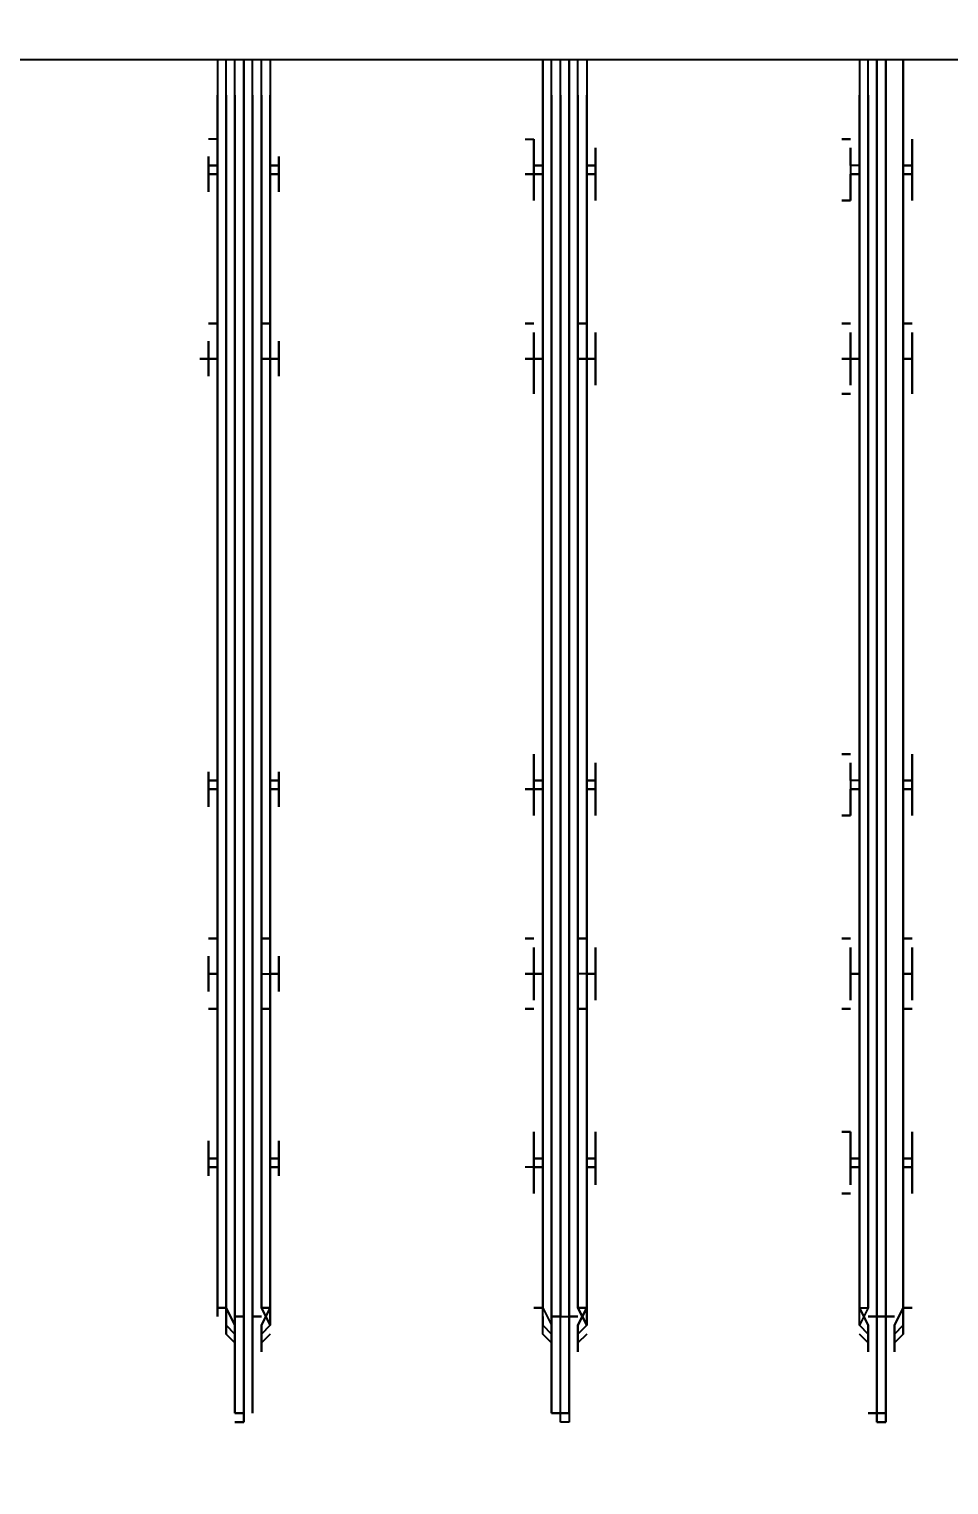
# Model space of a CAD drawing. Header units: metres. Extents: x 531759 to 532148, y 2675314 to 2675634.
# Drawn here: x 531961.8669 to 531962.0116, y 2675489.7794 to 2675490.0086 of the extents above; entities that cross this region are included whole.
import ezdxf

# ---------------------------------------------------------------- set-up
doc = ezdxf.new("R2010")
doc.units = ezdxf.units.M
doc.linetypes.add('PDF_IMPORT', pattern=[1, 0.8, -0.2])
doc.layers.add('IDT', color=7, linetype='Continuous')
doc.layers.add('MMS Block Numbering', color=7, linetype='Continuous')
doc.styles.add('Adani Regular', font='Adani Regular.ttf')

# ---------------------------------------------------------------- blocks, each defined once
blk = doc.blocks.new('IDT')
at = {"layer": 'IDT', "color": 0, "lineweight": 25}
for p, q in [((14.14562, 15.46952), (14.14562, 15.45292)), ((14.14701, 15.46952), (14.14562, 15.46952)), ((14.14562, 15.45292), (14.14562, 15.46952)), ((14.14562, 15.46952), (14.14701, 15.46952)), ((14.14701, 15.45292), (14.14701, 15.46952)), ((14.14701, 15.46952), (14.14701, 15.45292)), ((14.19542, 15.45292), (14.19542, 15.46952)), ((14.19542, 15.46952), (14.1968, 15.46952)), ((14.19542, 15.45292), (14.19542, 15.46952)), ((14.19542, 15.46952), (14.1968, 15.46952)), ((14.1968, 15.46952), (14.1968, 15.45292)), ((14.1968, 15.46952), (14.1968, 15.45292)), ((14.24659, 15.45292), (14.24659, 15.46952)), ((14.24659, 15.46952), (14.24659, 15.45292)), ((14.24798, 15.46952), (14.24659, 15.46952)), ((14.24659, 15.46952), (14.24798, 15.46952)), ((14.24659, 15.45292), (14.24659, 15.46952)), ((14.24659, 15.46952), (14.24659, 15.45292)), ((14.14701, 15.46813), (14.14562, 15.46813)), ((14.14562, 15.46813), (14.14562, 15.45292)), ((14.14562, 15.45292), (14.14562, 15.46813)), ((14.14562, 15.46813), (14.14701, 15.46813)), ((14.14701, 15.46813), (14.14839, 15.46813)), ((14.14839, 15.46813), (14.14701, 15.46813)), ((14.14701, 15.46813), (14.14701, 15.45292)), ((14.14701, 15.45292), (14.14701, 15.46813)), ((14.19542, 15.45292), (14.19542, 15.46813)), ((14.19542, 15.46813), (14.1968, 15.46813)), ((14.1968, 15.46813), (14.19542, 15.46813)), ((14.19542, 15.46813), (14.19542, 15.45292)), ((14.1968, 15.46813), (14.19818, 15.46813)), ((14.19818, 15.46813), (14.1968, 15.46813)), ((14.19818, 15.46813), (14.19818, 15.45292)), ((14.19818, 15.45292), (14.19818, 15.46813)), ((14.24521, 15.45292), (14.24521, 15.46813)), ((14.24521, 15.46813), (14.24521, 15.45292)), ((14.24798, 15.46813), (14.24659, 15.46813)), ((14.24659, 15.46813), (14.24798, 15.46813)), ((14.24798, 15.46813), (14.24659, 15.46813)), ((14.24659, 15.46813), (14.24798, 15.46813)), ((14.24798, 15.46813), (14.24798, 15.45292)), ((14.24798, 15.45292), (14.24798, 15.46813)), ((14.14424, 15.45845), (14.14424, 15.45707)), ((14.14424, 15.45707), (14.14424, 15.45845)), ((14.14424, 15.4543), (14.14424, 15.45845)), ((14.14424, 15.45845), (14.14424, 15.4543)), ((14.14839, 15.4543), (14.14839, 15.45845)), ((14.14839, 15.45845), (14.14839, 15.45707)), ((14.14839, 15.45707), (14.14839, 15.45845)), ((14.14839, 15.45845), (14.14839, 15.4543)), ((14.19403, 15.4543), (14.19403, 15.45845)), ((14.19403, 15.45845), (14.19403, 15.45707)), ((14.19403, 15.45707), (14.19403, 15.45845)), ((14.19403, 15.45845), (14.19403, 15.4543)), ((14.19818, 15.4543), (14.19818, 15.45845)), ((14.19818, 15.45845), (14.19818, 15.45707)), ((14.19818, 15.4543), (14.19818, 15.45845)), ((14.19818, 15.45845), (14.19818, 15.45707)), ((14.24383, 15.4543), (14.24383, 15.45845)), ((14.24383, 15.45845), (14.24383, 15.45707)), ((14.24383, 15.45707), (14.24383, 15.45845)), ((14.24383, 15.45845), (14.24383, 15.4543)), ((14.24798, 15.4543), (14.24798, 15.45845)), ((14.24798, 15.45845), (14.24798, 15.4543)), ((14.24798, 15.45707), (14.24798, 15.45845)), ((14.24798, 15.45845), (14.24798, 15.45707)), ((14.14424, 15.45707), (14.14286, 15.45569)), ((14.14286, 15.45569), (14.14424, 15.45707)), ((14.14286, 15.45569), (14.14286, 15.45154)), ((14.14286, 15.45154), (14.14286, 15.45569)), ((14.14286, 15.4543), (14.14424, 15.45569)), ((14.14424, 15.45569), (14.14286, 15.4543)), ((14.14839, 15.45707), (14.14977, 15.45569)), ((14.14977, 15.45569), (14.14839, 15.45707)), ((14.14977, 15.4543), (14.14839, 15.45569)), ((14.14839, 15.45569), (14.14977, 15.4543)), ((14.14977, 15.4543), (14.14839, 15.45569)), ((14.14839, 15.45569), (14.14977, 15.4543)), ((14.19403, 15.45707), (14.19265, 15.45569)), ((14.19265, 15.45569), (14.19403, 15.45707)), ((14.19403, 15.45569), (14.19265, 15.4543)), ((14.19265, 15.4543), (14.19403, 15.45569)), ((14.19403, 15.45569), (14.19265, 15.4543)), ((14.19265, 15.4543), (14.19403, 15.45569)), ((14.19818, 15.45707), (14.19957, 15.45569)), ((14.19818, 15.45707), (14.19957, 15.45569)), ((14.19957, 15.4543), (14.19818, 15.45569)), ((14.19957, 15.4543), (14.19818, 15.45569)), ((14.19957, 15.45569), (14.19957, 15.45154)), ((14.19957, 15.45569), (14.19957, 15.45154)), ((14.24383, 15.45707), (14.24244, 15.45569)), ((14.24244, 15.45569), (14.24383, 15.45707)), ((14.24383, 15.45569), (14.24244, 15.4543)), ((14.24244, 15.4543), (14.24383, 15.45569)), ((14.24383, 15.45569), (14.24244, 15.4543)), ((14.24244, 15.4543), (14.24383, 15.45569)), ((14.24936, 15.45569), (14.24798, 15.45707)), ((14.24798, 15.45707), (14.24936, 15.45569)), ((14.24798, 15.45569), (14.24936, 15.4543)), ((14.24936, 15.4543), (14.24798, 15.45569)), ((14.24936, 15.45569), (14.24936, 15.45154)), ((14.24936, 15.45154), (14.24936, 15.45569)), ((14.14286, 15.45292), (14.14286, 15.4543)), ((14.14286, 15.4543), (14.14286, 15.45292)), ((14.14286, 15.45154), (14.14424, 15.4543)), ((14.14424, 15.4543), (14.14286, 15.45154)), ((14.14286, 15.45154), (14.14286, 15.45292)), ((14.14286, 15.45292), (14.14286, 15.45154)), ((14.14562, 15.45292), (14.14424, 15.45292)), ((14.14424, 15.45292), (14.14562, 15.45292)), ((14.14562, 15.45292), (14.14562, 15.26066)), ((14.14562, 15.26066), (14.14562, 15.45292)), ((14.14562, 15.45292), (14.14701, 15.45292)), ((14.14701, 15.45292), (14.14562, 15.45292)), ((14.14562, 15.45292), (14.14562, 15.25513)), ((14.14562, 15.25513), (14.14562, 15.45292)), ((14.14701, 15.45292), (14.14701, 15.26066)), ((14.14701, 15.26066), (14.14701, 15.45292)), ((14.14701, 15.45292), (14.14839, 15.45292)), ((14.14839, 15.45292), (14.14701, 15.45292)), ((14.14701, 15.45292), (14.14701, 15.25513)), ((14.14701, 15.25513), (14.14701, 15.45292)), ((14.14977, 15.45154), (14.14839, 15.4543)), ((14.14839, 15.4543), (14.14977, 15.45154)), ((14.14839, 15.45154), (14.14977, 15.4543)), ((14.14839, 15.45154), (14.14977, 15.4543)), ((14.14977, 15.4543), (14.14977, 15.45292)), ((14.14977, 15.4543), (14.14977, 15.45292)), ((14.14977, 15.45292), (14.14977, 15.45154)), ((14.14977, 15.45292), (14.14977, 15.45154)), ((14.19265, 15.4543), (14.19265, 15.45292)), ((14.19265, 15.45292), (14.19265, 15.4543)), ((14.19265, 15.4543), (14.19403, 15.45154)), ((14.19265, 15.45154), (14.19403, 15.4543)), ((14.19403, 15.4543), (14.19265, 15.45154)), ((14.19403, 15.45154), (14.19265, 15.4543)), ((14.19265, 15.45154), (14.19265, 15.45292)), ((14.19265, 15.45292), (14.19265, 15.45154)), ((14.19542, 15.45292), (14.19403, 15.45292)), ((14.19403, 15.45292), (14.19542, 15.45292)), ((14.19542, 15.45292), (14.19542, 15.26066)), ((14.19542, 15.26066), (14.19542, 15.45292)), ((14.19542, 15.45292), (14.19542, 15.25513)), ((14.19542, 15.25513), (14.19542, 15.45292)), ((14.1968, 15.45292), (14.19542, 15.45292)), ((14.1968, 15.45292), (14.19542, 15.45292)), ((14.1968, 15.45292), (14.19818, 15.45292)), ((14.19818, 15.45292), (14.1968, 15.45292)), ((14.1968, 15.26066), (14.1968, 15.45292)), ((14.1968, 15.45292), (14.1968, 15.25513)), ((14.19957, 15.45154), (14.19818, 15.4543)), ((14.19957, 15.45154), (14.19818, 15.4543)), ((14.19818, 15.45292), (14.19818, 15.25513)), ((14.19818, 15.26066), (14.19818, 15.45292)), ((14.19957, 15.45292), (14.19957, 15.4543)), ((14.19957, 15.45292), (14.19957, 15.4543)), ((14.19957, 15.45292), (14.19957, 15.45154)), ((14.19957, 15.45292), (14.19957, 15.45154)), ((14.24244, 15.4543), (14.24244, 15.45292)), ((14.24244, 15.45292), (14.24244, 15.4543)), ((14.24244, 15.4543), (14.24383, 15.45154)), ((14.24244, 15.45154), (14.24383, 15.4543)), ((14.24383, 15.4543), (14.24244, 15.45154)), ((14.24383, 15.45154), (14.24244, 15.4543)), ((14.24244, 15.45154), (14.24244, 15.45292)), ((14.24244, 15.45292), (14.24244, 15.45154)), ((14.24521, 15.45292), (14.24383, 15.45292)), ((14.24383, 15.45292), (14.24521, 15.45292)), ((14.24521, 15.26066), (14.24521, 15.45292)), ((14.24521, 15.45292), (14.24521, 15.25513)), ((14.24798, 15.45292), (14.24659, 15.45292)), ((14.24659, 15.45292), (14.24798, 15.45292)), ((14.24798, 15.45292), (14.24659, 15.45292)), ((14.24659, 15.45292), (14.24798, 15.45292)), ((14.24659, 15.26066), (14.24659, 15.45292)), ((14.24659, 15.45292), (14.24659, 15.26066)), ((14.24659, 15.25513), (14.24659, 15.45292)), ((14.24659, 15.45292), (14.24659, 15.25513)), ((14.24936, 15.45154), (14.24798, 15.4543)), ((14.24798, 15.4543), (14.24936, 15.45154)), ((14.24798, 15.26066), (14.24798, 15.45292)), ((14.24798, 15.45292), (14.24798, 15.25513)), ((14.24936, 15.4543), (14.24936, 15.45292)), ((14.24936, 15.45292), (14.24936, 15.4543)), ((14.25074, 15.45154), (14.25074, 15.45292)), ((14.25074, 15.45292), (14.25074, 15.45154)), ((14.14286, 15.45154), (14.14147, 15.45154)), ((14.14147, 15.45154), (14.14286, 15.45154)), ((14.14286, 15.45154), (14.14286, 15.26066)), ((14.14286, 15.26066), (14.14286, 15.45154)), ((14.14286, 15.45154), (14.14286, 15.25513)), ((14.14286, 15.25513), (14.14286, 15.45154)), ((14.14977, 15.45154), (14.14839, 15.45154)), ((14.14977, 15.45154), (14.14839, 15.45154)), ((14.14839, 15.26066), (14.14839, 15.45154)), ((14.14839, 15.45154), (14.14839, 15.25513)), ((14.14977, 15.25513), (14.14977, 15.45154)), ((14.14977, 15.45154), (14.14977, 15.26066)), ((14.19403, 15.45154), (14.19265, 15.45154)), ((14.19265, 15.45154), (14.19403, 15.45154)), ((14.19265, 15.25513), (14.19265, 15.45154)), ((14.19265, 15.45154), (14.19265, 15.26066)), ((14.19403, 15.26066), (14.19403, 15.45154)), ((14.19403, 15.45154), (14.19403, 15.25513)), ((14.19957, 15.45154), (14.19957, 15.26066)), ((14.19957, 15.26066), (14.19957, 15.45154)), ((14.19957, 15.45154), (14.20095, 15.45154)), ((14.20095, 15.45154), (14.19957, 15.45154)), ((14.19957, 15.45154), (14.19957, 15.25513)), ((14.19957, 15.25513), (14.19957, 15.45154)), ((14.24383, 15.45154), (14.24244, 15.45154)), ((14.24244, 15.45154), (14.24383, 15.45154)), ((14.24244, 15.25513), (14.24244, 15.45154)), ((14.24244, 15.45154), (14.24244, 15.26066)), ((14.24383, 15.26066), (14.24383, 15.45154)), ((14.24383, 15.45154), (14.24383, 15.25513)), ((14.25074, 15.45154), (14.24936, 15.45154)), ((14.24936, 15.45154), (14.25074, 15.45154)), ((14.24936, 15.26066), (14.24936, 15.45154)), ((14.24936, 15.45154), (14.24936, 15.25513)), ((14.25074, 15.25513), (14.25074, 15.45154)), ((14.25074, 15.45154), (14.25074, 15.26066)), ((14.14147, 15.42941), (14.14147, 15.43355)), ((14.14147, 15.43355), (14.14147, 15.42941)), ((14.14147, 15.43079), (14.14147, 15.43217)), ((14.14147, 15.43217), (14.14147, 15.43079)), ((14.14977, 15.42941), (14.14977, 15.43355)), ((14.14977, 15.43355), (14.14977, 15.42941)), ((14.15254, 15.43355), (14.15115, 15.43355)), ((14.15115, 15.43355), (14.15254, 15.43355)), ((14.15115, 15.43217), (14.15115, 15.43079)), ((14.15115, 15.43079), (14.15115, 15.43217)), ((14.19127, 15.43079), (14.19127, 15.43217)), ((14.19127, 15.43217), (14.19127, 15.43079)), ((14.19265, 15.42802), (14.19265, 15.43355)), ((14.19265, 15.43355), (14.19265, 15.42941)), ((14.20095, 15.43355), (14.20095, 15.42941)), ((14.20095, 15.42941), (14.20095, 15.43355)), ((14.20095, 15.43217), (14.20095, 15.43079)), ((14.20095, 15.43079), (14.20095, 15.43217)), ((14.24244, 15.42941), (14.24244, 15.43355)), ((14.24244, 15.43355), (14.24244, 15.42802)), ((14.24244, 15.43079), (14.24244, 15.43217)), ((14.24244, 15.43217), (14.24244, 15.43079)), ((14.25074, 15.42941), (14.25074, 15.43355)), ((14.25074, 15.43355), (14.25074, 15.42941)), ((14.25074, 15.43217), (14.25074, 15.43079)), ((14.25074, 15.43079), (14.25074, 15.43217)), ((14.14147, 15.43079), (14.14147, 15.42941)), ((14.14147, 15.42941), (14.14147, 15.43079)), ((14.15115, 15.43079), (14.15115, 15.42941)), ((14.15115, 15.42941), (14.15115, 15.43079)), ((14.19127, 15.43079), (14.19127, 15.42941)), ((14.19127, 15.42941), (14.19127, 15.43079)), ((14.20095, 15.42941), (14.20095, 15.43079)), ((14.20095, 15.43079), (14.20095, 15.42941)), ((14.24106, 15.42941), (14.24106, 15.43079)), ((14.24106, 15.43079), (14.24106, 15.42941)), ((14.25212, 15.43079), (14.25212, 15.42941)), ((14.25212, 15.42941), (14.25212, 15.43079)), ((14.14286, 15.42941), (14.14147, 15.42941)), ((14.14147, 15.42941), (14.14286, 15.42941)), ((14.14147, 15.42941), (14.14147, 15.42802)), ((14.14147, 15.42802), (14.14147, 15.42941)), ((14.14147, 15.42802), (14.14147, 15.42941)), ((14.14147, 15.42941), (14.14147, 15.42802)), ((14.14147, 15.42802), (14.14286, 15.42802)), ((14.14286, 15.42802), (14.14147, 15.42802)), ((14.14147, 15.42802), (14.14147, 15.42387)), ((14.14147, 15.42387), (14.14147, 15.42802)), ((14.14147, 15.42526), (14.14147, 15.42802)), ((14.14147, 15.42802), (14.14147, 15.42526)), ((14.14977, 15.42802), (14.14977, 15.42941)), ((14.14977, 15.42941), (14.14977, 15.42802)), ((14.15115, 15.42941), (14.14977, 15.42941)), ((14.14977, 15.42941), (14.15115, 15.42941)), ((14.14977, 15.42941), (14.15115, 15.42941)), ((14.14977, 15.42802), (14.14977, 15.42387)), ((14.14977, 15.42387), (14.14977, 15.42802)), ((14.15115, 15.42802), (14.14977, 15.42802)), ((14.14977, 15.42802), (14.15115, 15.42802)), ((14.15115, 15.42941), (14.15115, 15.42802)), ((14.15115, 15.42802), (14.15115, 15.42941)), ((14.15115, 15.42802), (14.15115, 15.42526)), ((14.15115, 15.42526), (14.15115, 15.42802)), ((14.19127, 15.42802), (14.19127, 15.42941)), ((14.19127, 15.42941), (14.19127, 15.42802)), ((14.19127, 15.42941), (14.19265, 15.42941)), ((14.19265, 15.42941), (14.19127, 15.42941)), ((14.19265, 15.42802), (14.19127, 15.42802)), ((14.19127, 15.42802), (14.19265, 15.42802)), ((14.19127, 15.42526), (14.19127, 15.42802)), ((14.19127, 15.42802), (14.19127, 15.42526)), ((14.19265, 15.42941), (14.19265, 15.42387)), ((14.19265, 15.42387), (14.19265, 15.42802)), ((14.20095, 15.42941), (14.19957, 15.42941)), ((14.19957, 15.42941), (14.20095, 15.42941)), ((14.19957, 15.42802), (14.20095, 15.42802)), ((14.20095, 15.42802), (14.19957, 15.42802)), ((14.20095, 15.42802), (14.20095, 15.42941)), ((14.20095, 15.42941), (14.20095, 15.42802)), ((14.20095, 15.42941), (14.20095, 15.42802)), ((14.20095, 15.42802), (14.20095, 15.42941)), ((14.20095, 15.42941), (14.20233, 15.42941)), ((14.20095, 15.42802), (14.20095, 15.42387)), ((14.20095, 15.42526), (14.20095, 15.42802)), ((14.20095, 15.42802), (14.20095, 15.42387)), ((14.20095, 15.42526), (14.20095, 15.42802)), ((14.24244, 15.42941), (14.24106, 15.42941)), ((14.24106, 15.42941), (14.24244, 15.42941)), ((14.24106, 15.42802), (14.24106, 15.42941)), ((14.24106, 15.42941), (14.24106, 15.42802)), ((14.24106, 15.42526), (14.24106, 15.42802)), ((14.24106, 15.42802), (14.24106, 15.42526)), ((14.24244, 15.42802), (14.24106, 15.42802)), ((14.24106, 15.42802), (14.24244, 15.42802)), ((14.24244, 15.42387), (14.24244, 15.42941)), ((14.24244, 15.42802), (14.24244, 15.42387)), ((14.25212, 15.42941), (14.25074, 15.42941)), ((14.25074, 15.42941), (14.25074, 15.42802)), ((14.25074, 15.42802), (14.25074, 15.42941)), ((14.25074, 15.42941), (14.25212, 15.42941)), ((14.25074, 15.42941), (14.25212, 15.42941)), ((14.25074, 15.42802), (14.25212, 15.42802)), ((14.25212, 15.42802), (14.25074, 15.42802)), ((14.25074, 15.42802), (14.25074, 15.42387)), ((14.25074, 15.42387), (14.25074, 15.42802)), ((14.25212, 15.42802), (14.25212, 15.42941)), ((14.25212, 15.42941), (14.25212, 15.42802)), ((14.25212, 15.42802), (14.25212, 15.42526)), ((14.25212, 15.42526), (14.25212, 15.42802)), ((14.14147, 15.42387), (14.14147, 15.42526)), ((14.14147, 15.42526), (14.14147, 15.42387)), ((14.15115, 15.42526), (14.15115, 15.42387)), ((14.15115, 15.42387), (14.15115, 15.42526)), ((14.19127, 15.42387), (14.19127, 15.42526)), ((14.19127, 15.42526), (14.19127, 15.42387)), ((14.20095, 15.42387), (14.20095, 15.42526)), ((14.20095, 15.42387), (14.20095, 15.42526)), ((14.24244, 15.42387), (14.24244, 15.42526)), ((14.24244, 15.42526), (14.24244, 15.42387)), ((14.25074, 15.42526), (14.25074, 15.42387)), ((14.25074, 15.42387), (14.25074, 15.42526)), ((14.15115, 15.42387), (14.15254, 15.42387)), ((14.15254, 15.42387), (14.15115, 15.42387)), ((14.14286, 15.40451), (14.14147, 15.40451)), ((14.14147, 15.40451), (14.14286, 15.40451)), ((14.14147, 15.40174), (14.14147, 15.40313)), ((14.14147, 15.40313), (14.14147, 15.39898)), ((14.14147, 15.40174), (14.14147, 15.40313)), ((14.14147, 15.40313), (14.14147, 15.39898)), ((14.14977, 15.39898), (14.14977, 15.40313)), ((14.14977, 15.40313), (14.14977, 15.39898)), ((14.15254, 15.40451), (14.15115, 15.40451)), ((14.15115, 15.40451), (14.15254, 15.40451)), ((14.15115, 15.40174), (14.15115, 15.40313)), ((14.15115, 15.40313), (14.15115, 15.40174)), ((14.19127, 15.40174), (14.19127, 15.40313)), ((14.19127, 15.40313), (14.19127, 15.40174)), ((14.19403, 15.40451), (14.19265, 15.40451)), ((14.19265, 15.40451), (14.19403, 15.40451)), ((14.19265, 15.39898), (14.19265, 15.40313)), ((14.19265, 15.40313), (14.19265, 15.39898)), ((14.20233, 15.40451), (14.20095, 15.40451)), ((14.20095, 15.40451), (14.20233, 15.40451)), ((14.20095, 15.39898), (14.20095, 15.40313)), ((14.20095, 15.40313), (14.20095, 15.39898)), ((14.20095, 15.40174), (14.20095, 15.40313)), ((14.20095, 15.40174), (14.20095, 15.40313)), ((14.24383, 15.40451), (14.24244, 15.40451)), ((14.24244, 15.40451), (14.24383, 15.40451)), ((14.24244, 15.39898), (14.24244, 15.40313)), ((14.24244, 15.40313), (14.24244, 15.40174)), ((14.24244, 15.40174), (14.24244, 15.40313)), ((14.24244, 15.40313), (14.24244, 15.39898)), ((14.25212, 15.40451), (14.25074, 15.40451)), ((14.25074, 15.40451), (14.25212, 15.40451)), ((14.25074, 15.40313), (14.25074, 15.40174)), ((14.25074, 15.40174), (14.25074, 15.40313)), ((14.25074, 15.39898), (14.25074, 15.40313)), ((14.25074, 15.40313), (14.25074, 15.39898)), ((14.14147, 15.39898), (14.14147, 15.40174)), ((14.14147, 15.39898), (14.14147, 15.40174)), ((14.15115, 15.39898), (14.15115, 15.40174)), ((14.15115, 15.40174), (14.15115, 15.39898)), ((14.19127, 15.39898), (14.19127, 15.40174)), ((14.19127, 15.40174), (14.19127, 15.39898)), ((14.20095, 15.40174), (14.20095, 15.39898)), ((14.20095, 15.39898), (14.20095, 15.40174)), ((14.24106, 15.39898), (14.24106, 15.40174)), ((14.24106, 15.40174), (14.24106, 15.39898)), ((14.25212, 15.39898), (14.25212, 15.40174)), ((14.25212, 15.40174), (14.25212, 15.39898)), ((14.14147, 15.39898), (14.14286, 15.39898)), ((14.14286, 15.39898), (14.14147, 15.39898)), ((14.14147, 15.39898), (14.14286, 15.39898)), ((14.14286, 15.39898), (14.14147, 15.39898)), ((14.14147, 15.39898), (14.14147, 15.39483)), ((14.14147, 15.39483), (14.14147, 15.39898)), ((14.14286, 15.39898), (14.14147, 15.39898)), ((14.14147, 15.39898), (14.14147, 15.39621)), ((14.14147, 15.39621), (14.14147, 15.39898)), ((14.15115, 15.39898), (14.14977, 15.39898)), ((14.14977, 15.39898), (14.15115, 15.39898)), ((14.15115, 15.39898), (14.14977, 15.39898)), ((14.14977, 15.39898), (14.14977, 15.39483)), ((14.14977, 15.39483), (14.14977, 15.39898)), ((14.14977, 15.39898), (14.15115, 15.39898)), ((14.15115, 15.39898), (14.14977, 15.39898)), ((14.14977, 15.39898), (14.15115, 15.39898)), ((14.15115, 15.39898), (14.14977, 15.39898)), ((14.14977, 15.39898), (14.15115, 15.39898)), ((14.15115, 15.39621), (14.15115, 15.39898)), ((14.15115, 15.39898), (14.15115, 15.39621)), ((14.19265, 15.39898), (14.19127, 15.39898)), ((14.19127, 15.39898), (14.19265, 15.39898)), ((14.19265, 15.39898), (14.19127, 15.39898)), ((14.19127, 15.39898), (14.19127, 15.39621)), ((14.19127, 15.39621), (14.19127, 15.39898)), ((14.19127, 15.39898), (14.19265, 15.39898)), ((14.19265, 15.39898), (14.19265, 15.39483)), ((14.19265, 15.39483), (14.19265, 15.39898)), ((14.19265, 15.39898), (14.19403, 15.39898)), ((14.20095, 15.39898), (14.19957, 15.39898)), ((14.19957, 15.39898), (14.20095, 15.39898)), ((14.19957, 15.39898), (14.20095, 15.39898)), ((14.20095, 15.39898), (14.19957, 15.39898)), ((14.20095, 15.39483), (14.20095, 15.39898)), ((14.20095, 15.39898), (14.20233, 15.39898)), ((14.20233, 15.39898), (14.20095, 15.39898)), ((14.20095, 15.39898), (14.20095, 15.39621)), ((14.20095, 15.39898), (14.20233, 15.39898)), ((14.20095, 15.39898), (14.20095, 15.39621)), ((14.20095, 15.39483), (14.20095, 15.39898)), ((14.20095, 15.39898), (14.20233, 15.39898)), ((14.20095, 15.39898), (14.20233, 15.39898)), ((14.24244, 15.39898), (14.24106, 15.39898)), ((14.24106, 15.39898), (14.24106, 15.39621)), ((14.24106, 15.39621), (14.24106, 15.39898)), ((14.24106, 15.39898), (14.24244, 15.39898)), ((14.24244, 15.39898), (14.24106, 15.39898)), ((14.24106, 15.39898), (14.24244, 15.39898)), ((14.24383, 15.39898), (14.24244, 15.39898)), ((14.24244, 15.39898), (14.24244, 15.39483)), ((14.24244, 15.39483), (14.24244, 15.39898)), ((14.25212, 15.39898), (14.25074, 15.39898)), ((14.25074, 15.39898), (14.25212, 15.39898)), ((14.25212, 15.39898), (14.25074, 15.39898)), ((14.25074, 15.39898), (14.25074, 15.39483)), ((14.25074, 15.39483), (14.25074, 15.39898)), ((14.25074, 15.39898), (14.25212, 15.39898)), ((14.25212, 15.39898), (14.25074, 15.39898)), ((14.25074, 15.39898), (14.25212, 15.39898)), ((14.25212, 15.39898), (14.25074, 15.39898)), ((14.25074, 15.39898), (14.25212, 15.39898)), ((14.25212, 15.39621), (14.25212, 15.39898)), ((14.25212, 15.39898), (14.25212, 15.39621)), ((14.14147, 15.39621), (14.14147, 15.39483)), ((14.14147, 15.39483), (14.14147, 15.39621)), ((14.15115, 15.39621), (14.15115, 15.39483)), ((14.15115, 15.39483), (14.15115, 15.39621)), ((14.19127, 15.39483), (14.19127, 15.39621)), ((14.19127, 15.39621), (14.19127, 15.39483)), ((14.20095, 15.39621), (14.20095, 15.39483)), ((14.20095, 15.39621), (14.20095, 15.39483)), ((14.24244, 15.39483), (14.24244, 15.39621)), ((14.24244, 15.39621), (14.24244, 15.39483)), ((14.25074, 15.39621), (14.25074, 15.39483)), ((14.25074, 15.39483), (14.25074, 15.39621)), ((14.14286, 15.39344), (14.14147, 15.39344)), ((14.14147, 15.39344), (14.14286, 15.39344)), ((14.15254, 15.39344), (14.15115, 15.39344)), ((14.15115, 15.39344), (14.15254, 15.39344)), ((14.19403, 15.39344), (14.19265, 15.39344)), ((14.19265, 15.39344), (14.19403, 15.39344)), ((14.20233, 15.39344), (14.20095, 15.39344)), ((14.20095, 15.39344), (14.20233, 15.39344)), ((14.24383, 15.39344), (14.24244, 15.39344)), ((14.24244, 15.39344), (14.24383, 15.39344)), ((14.25212, 15.39344), (14.25074, 15.39344)), ((14.25074, 15.39344), (14.25212, 15.39344)), ((14.14147, 15.3727), (14.14147, 15.37408)), ((14.14147, 15.37408), (14.14147, 15.36993)), ((14.14147, 15.36993), (14.14147, 15.37408)), ((14.14147, 15.37408), (14.14147, 15.3727)), ((14.14147, 15.36993), (14.14147, 15.3727)), ((14.14147, 15.3727), (14.14147, 15.36993)), ((14.14977, 15.36993), (14.14977, 15.37408)), ((14.14977, 15.37408), (14.14977, 15.36993)), ((14.15115, 15.37408), (14.15115, 15.3727)), ((14.15115, 15.3727), (14.15115, 15.37408)), ((14.15115, 15.37408), (14.15254, 15.37408)), ((14.15254, 15.37408), (14.15115, 15.37408)), ((14.15115, 15.36993), (14.15115, 15.3727)), ((14.15115, 15.3727), (14.15115, 15.36993)), ((14.19127, 15.3727), (14.19127, 15.37408)), ((14.19127, 15.37408), (14.19127, 15.3727)), ((14.19127, 15.36993), (14.19127, 15.3727)), ((14.19127, 15.3727), (14.19127, 15.36993)), ((14.19265, 15.36993), (14.19265, 15.37408)), ((14.19265, 15.37408), (14.19265, 15.36993)), ((14.20095, 15.3727), (14.20095, 15.37408)), ((14.20095, 15.37408), (14.20095, 15.3727)), ((14.20095, 15.36993), (14.20095, 15.37408)), ((14.20095, 15.37408), (14.20095, 15.36993)), ((14.20095, 15.36993), (14.20095, 15.3727)), ((14.20095, 15.3727), (14.20095, 15.36993)), ((14.24106, 15.36993), (14.24106, 15.3727)), ((14.24106, 15.3727), (14.24106, 15.36993)), ((14.24244, 15.3727), (14.24244, 15.37408)), ((14.24244, 15.37408), (14.24244, 15.36993)), ((14.24244, 15.36993), (14.24244, 15.37408)), ((14.24244, 15.37408), (14.24244, 15.3727)), ((14.25074, 15.37408), (14.25074, 15.3727)), ((14.25074, 15.3727), (14.25074, 15.37408)), ((14.25074, 15.36993), (14.25074, 15.37408)), ((14.25074, 15.37408), (14.25074, 15.36993)), ((14.25212, 15.36993), (14.25212, 15.3727)), ((14.25212, 15.3727), (14.25212, 15.36993)), ((14.14147, 15.36993), (14.14286, 15.36993)), ((14.14286, 15.36993), (14.14147, 15.36993)), ((14.14147, 15.36855), (14.14147, 15.36993)), ((14.14147, 15.36993), (14.14147, 15.36855)), ((14.14147, 15.36855), (14.14147, 15.36993)), ((14.14147, 15.36993), (14.14147, 15.36855)), ((14.14147, 15.3644), (14.14147, 15.36855)), ((14.14147, 15.36855), (14.14286, 15.36855)), ((14.14286, 15.36855), (14.14147, 15.36855)), ((14.14147, 15.36855), (14.14147, 15.3644)), ((14.14147, 15.36716), (14.14147, 15.36855)), ((14.14147, 15.36855), (14.14147, 15.36716)), ((14.15115, 15.36993), (14.14977, 15.36993)), ((14.14977, 15.36993), (14.15115, 15.36993)), ((14.15115, 15.36993), (14.14977, 15.36993)), ((14.14977, 15.36993), (14.14977, 15.36855)), ((14.15115, 15.36993), (14.14977, 15.36993)), ((14.14977, 15.36993), (14.14977, 15.3644)), ((14.14977, 15.36855), (14.15115, 15.36855)), ((14.14977, 15.36855), (14.15115, 15.36855)), ((14.14977, 15.3644), (14.14977, 15.36855)), ((14.15115, 15.36855), (14.15115, 15.36993)), ((14.15115, 15.36855), (14.15115, 15.36993)), ((14.15115, 15.36716), (14.15115, 15.36855)), ((14.15115, 15.36855), (14.15115, 15.36716)), ((14.19127, 15.36855), (14.19127, 15.36993)), ((14.19127, 15.36993), (14.19127, 15.36855)), ((14.19265, 15.36993), (14.19127, 15.36993)), ((14.19127, 15.36993), (14.19265, 15.36993)), ((14.19265, 15.36855), (14.19127, 15.36855)), ((14.19127, 15.36855), (14.19265, 15.36855)), ((14.19127, 15.36716), (14.19127, 15.36855)), ((14.19127, 15.36855), (14.19127, 15.36716)), ((14.19265, 15.36855), (14.19265, 15.36993)), ((14.19265, 15.36993), (14.19265, 15.36855)), ((14.19265, 15.3644), (14.19265, 15.36855)), ((14.19265, 15.36855), (14.19265, 15.3644)), ((14.20095, 15.36993), (14.19957, 15.36993)), ((14.19957, 15.36993), (14.20095, 15.36993)), ((14.20095, 15.36855), (14.19957, 15.36855)), ((14.19957, 15.36855), (14.20095, 15.36855)), ((14.20095, 15.36855), (14.20095, 15.36993)), ((14.20095, 15.36993), (14.20233, 15.36993)), ((14.20233, 15.36993), (14.20095, 15.36993)), ((14.20095, 15.36993), (14.20095, 15.36855)), ((14.20095, 15.36855), (14.20095, 15.36993)), ((14.20095, 15.36993), (14.20095, 15.36855)), ((14.20095, 15.36855), (14.20095, 15.36716)), ((14.20095, 15.36716), (14.20095, 15.36855)), ((14.20095, 15.36855), (14.20095, 15.3644)), ((14.20095, 15.3644), (14.20095, 15.36855)), ((14.24106, 15.36855), (14.24106, 15.36993)), ((14.24106, 15.36993), (14.24106, 15.36855)), ((14.24244, 15.36993), (14.24106, 15.36993)), ((14.24106, 15.36993), (14.24244, 15.36993)), ((14.24106, 15.36716), (14.24106, 15.36855)), ((14.24106, 15.36855), (14.24106, 15.36716)), ((14.24244, 15.36855), (14.24106, 15.36855)), ((14.24106, 15.36855), (14.24244, 15.36855)), ((14.24244, 15.36993), (14.24244, 15.36855)), ((14.24244, 15.36855), (14.24244, 15.36993)), ((14.24244, 15.3644), (14.24244, 15.36855)), ((14.24244, 15.36855), (14.24244, 15.3644)), ((14.25074, 15.36855), (14.25074, 15.36993)), ((14.25074, 15.36993), (14.25212, 15.36993)), ((14.25212, 15.36993), (14.25074, 15.36993)), ((14.25074, 15.36993), (14.25074, 15.3644)), ((14.25212, 15.36993), (14.25074, 15.36993)), ((14.25074, 15.36993), (14.25212, 15.36993)), ((14.25074, 15.3644), (14.25074, 15.36855)), ((14.25074, 15.36855), (14.25212, 15.36855)), ((14.25212, 15.36855), (14.25074, 15.36855)), ((14.25212, 15.36855), (14.25212, 15.36993)), ((14.25212, 15.36993), (14.25212, 15.36855)), ((14.25212, 15.36716), (14.25212, 15.36855)), ((14.25212, 15.36855), (14.25212, 15.36716)), ((14.14147, 15.36716), (14.14147, 15.36578)), ((14.14147, 15.36578), (14.14147, 15.36716)), ((14.15115, 15.36716), (14.15115, 15.36578)), ((14.15115, 15.36578), (14.15115, 15.36716)), ((14.19127, 15.36578), (14.19127, 15.36716)), ((14.19127, 15.36716), (14.19127, 15.36578)), ((14.20095, 15.36716), (14.20095, 15.36578)), ((14.20095, 15.36578), (14.20095, 15.36716)), ((14.24244, 15.36578), (14.24244, 15.36716)), ((14.24244, 15.36716), (14.24244, 15.36578)), ((14.25074, 15.36716), (14.25074, 15.36578)), ((14.25074, 15.36578), (14.25074, 15.36716)), ((14.15254, 15.3644), (14.15115, 15.3644)), ((14.15115, 15.3644), (14.15254, 15.3644)), ((14.14147, 15.30216), (14.14147, 15.30769)), ((14.14147, 15.30769), (14.14147, 15.30216)), ((14.14147, 15.3063), (14.14147, 15.30492)), ((14.14977, 15.30216), (14.14977, 15.30769)), ((14.14977, 15.30769), (14.14977, 15.30216)), ((14.15254, 15.30769), (14.15115, 15.30769)), ((14.15115, 15.30769), (14.15254, 15.30769)), ((14.15115, 15.30492), (14.15115, 15.3063)), ((14.15115, 15.3063), (14.15115, 15.30492)), ((14.19127, 15.30492), (14.19127, 15.3063)), ((14.19127, 15.3063), (14.19127, 15.30492)), ((14.19265, 15.30216), (14.19265, 15.30769)), ((14.19265, 15.30769), (14.19265, 15.30216)), ((14.20095, 15.30769), (14.20095, 15.30216)), ((14.20095, 15.30216), (14.20095, 15.30769)), ((14.20095, 15.30492), (14.20095, 15.3063)), ((14.20095, 15.3063), (14.20095, 15.30492)), ((14.24244, 15.30216), (14.24244, 15.30769)), ((14.24244, 15.30769), (14.24244, 15.30216)), ((14.24244, 15.30492), (14.24244, 15.3063)), ((14.24244, 15.3063), (14.24244, 15.30492)), ((14.25074, 15.30216), (14.25074, 15.30769)), ((14.25074, 15.30769), (14.25074, 15.30216)), ((14.25074, 15.3063), (14.25074, 15.30492)), ((14.25074, 15.30492), (14.25074, 15.3063)), ((14.14147, 15.30492), (14.14147, 15.30216)), ((14.15115, 15.30216), (14.15115, 15.30492)), ((14.15115, 15.30492), (14.15115, 15.30216)), ((14.19127, 15.30216), (14.19127, 15.30492)), ((14.19127, 15.30492), (14.19127, 15.30216)), ((14.20095, 15.30216), (14.20095, 15.30492)), ((14.20095, 15.30492), (14.20095, 15.30216)), ((14.24106, 15.30216), (14.24106, 15.30492)), ((14.24106, 15.30492), (14.24106, 15.30216)), ((14.25212, 15.30216), (14.25212, 15.30492)), ((14.25212, 15.30492), (14.25212, 15.30216)), ((14.14147, 15.30216), (14.14147, 15.29939)), ((14.14147, 15.30216), (14.14286, 15.30216)), ((14.14286, 15.30216), (14.14147, 15.30216)), ((14.14147, 15.30216), (14.14286, 15.30216)), ((14.14286, 15.30216), (14.14147, 15.30216)), ((14.14147, 15.30216), (14.14286, 15.30216)), ((14.14286, 15.30216), (14.14147, 15.30216)), ((14.14147, 15.30216), (14.14147, 15.29801)), ((14.14147, 15.29801), (14.14147, 15.30216)), ((14.14286, 15.30216), (14.14147, 15.30216)), ((14.14147, 15.30216), (14.14286, 15.30216)), ((14.14977, 15.29801), (14.14977, 15.30216)), ((14.14977, 15.30216), (14.15115, 15.30216)), ((14.15115, 15.30216), (14.14977, 15.30216)), ((14.14977, 15.30216), (14.14977, 15.29801)), ((14.15115, 15.30216), (14.14977, 15.30216)), ((14.14977, 15.30216), (14.15115, 15.30216)), ((14.14977, 15.30216), (14.15115, 15.30216)), ((14.15115, 15.30216), (14.14977, 15.30216)), ((14.15115, 15.30216), (14.15254, 15.30216)), ((14.15254, 15.30216), (14.15115, 15.30216)), ((14.15115, 15.30216), (14.15115, 15.29939)), ((14.15115, 15.29939), (14.15115, 15.30216)), ((14.19265, 15.30216), (14.19127, 15.30216)), ((14.19127, 15.30216), (14.19265, 15.30216)), ((14.19265, 15.30216), (14.19127, 15.30216)), ((14.19127, 15.30216), (14.19265, 15.30216)), ((14.19265, 15.30216), (14.19127, 15.30216)), ((14.19127, 15.30216), (14.19127, 15.29939)), ((14.19127, 15.29939), (14.19127, 15.30216)), ((14.19265, 15.30216), (14.19265, 15.29801)), ((14.19265, 15.29801), (14.19265, 15.30216)), ((14.19265, 15.30216), (14.19403, 15.30216)), ((14.19403, 15.30216), (14.19265, 15.30216)), ((14.20095, 15.30216), (14.19957, 15.30216)), ((14.19957, 15.30216), (14.20095, 15.30216)), ((14.19957, 15.30216), (14.20095, 15.30216)), ((14.20095, 15.30216), (14.19957, 15.30216)), ((14.20095, 15.30216), (14.20095, 15.29939)), ((14.20095, 15.29801), (14.20095, 15.30216)), ((14.20095, 15.30216), (14.20233, 15.30216)), ((14.20233, 15.30216), (14.20095, 15.30216)), ((14.20095, 15.30216), (14.20095, 15.29939)), ((14.20095, 15.29801), (14.20095, 15.30216)), ((14.20095, 15.30216), (14.20233, 15.30216)), ((14.24244, 15.30216), (14.24106, 15.30216)), ((14.24106, 15.30216), (14.24244, 15.30216)), ((14.24106, 15.30216), (14.24244, 15.30216)), ((14.24244, 15.30216), (14.24106, 15.30216)), ((14.24106, 15.30216), (14.24106, 15.29939)), ((14.24106, 15.29939), (14.24106, 15.30216)), ((14.24106, 15.30216), (14.24244, 15.30216)), ((14.24244, 15.30216), (14.24244, 15.29801)), ((14.24244, 15.29801), (14.24244, 15.30216)), ((14.24244, 15.30216), (14.24383, 15.30216)), ((14.24383, 15.30216), (14.24244, 15.30216)), ((14.25074, 15.29801), (14.25074, 15.30216)), ((14.25074, 15.30216), (14.25212, 15.30216)), ((14.25212, 15.30216), (14.25074, 15.30216)), ((14.25074, 15.30216), (14.25074, 15.29801)), ((14.25212, 15.30216), (14.25074, 15.30216)), ((14.25074, 15.30216), (14.25212, 15.30216)), ((14.25212, 15.30216), (14.25074, 15.30216)), ((14.25074, 15.30216), (14.25212, 15.30216)), ((14.25351, 15.30216), (14.25212, 15.30216)), ((14.25212, 15.30216), (14.25212, 15.29939)), ((14.25212, 15.29939), (14.25212, 15.30216)), ((14.25212, 15.30216), (14.25351, 15.30216)), ((14.14147, 15.29939), (14.14147, 15.29801)), ((14.15115, 15.29939), (14.15115, 15.29801)), ((14.15115, 15.29801), (14.15115, 15.29939)), ((14.19127, 15.29939), (14.19127, 15.29801)), ((14.19127, 15.29801), (14.19127, 15.29939)), ((14.20095, 15.29939), (14.20095, 15.29801)), ((14.20095, 15.29939), (14.20095, 15.29801)), ((14.24244, 15.29801), (14.24244, 15.29939)), ((14.24244, 15.29939), (14.24244, 15.29801)), ((14.25074, 15.29939), (14.25074, 15.29801)), ((14.25074, 15.29801), (14.25074, 15.29939)), ((14.14286, 15.29662), (14.14147, 15.29662)), ((14.14147, 15.29662), (14.14286, 15.29662)), ((14.15254, 15.29662), (14.15115, 15.29662)), ((14.15115, 15.29662), (14.15254, 15.29662)), ((14.19403, 15.29662), (14.19265, 15.29662)), ((14.19265, 15.29662), (14.19403, 15.29662)), ((14.20233, 15.29662), (14.20095, 15.29662)), ((14.20095, 15.29662), (14.20233, 15.29662)), ((14.24383, 15.29662), (14.24244, 15.29662)), ((14.24244, 15.29662), (14.24383, 15.29662)), ((14.25212, 15.29662), (14.25074, 15.29662)), ((14.25074, 15.29662), (14.25212, 15.29662)), ((14.14147, 15.27588), (14.14147, 15.27726)), ((14.14147, 15.27726), (14.14147, 15.27311)), ((14.14147, 15.27311), (14.14147, 15.27726)), ((14.14147, 15.27726), (14.14147, 15.27588)), ((14.14977, 15.27311), (14.14977, 15.27726)), ((14.14977, 15.27726), (14.14977, 15.27311)), ((14.15115, 15.27726), (14.15115, 15.27588)), ((14.15115, 15.27588), (14.15115, 15.27726)), ((14.15115, 15.27726), (14.15254, 15.27726)), ((14.15254, 15.27726), (14.15115, 15.27726)), ((14.19127, 15.27588), (14.19127, 15.27726)), ((14.19127, 15.27726), (14.19127, 15.27588)), ((14.19265, 15.27311), (14.19265, 15.27726)), ((14.19265, 15.27726), (14.19265, 15.27173)), ((14.20095, 15.27588), (14.20095, 15.27726)), ((14.20095, 15.27726), (14.20095, 15.27311)), ((14.20095, 15.27311), (14.20095, 15.27726)), ((14.20095, 15.27726), (14.20095, 15.27588)), ((14.24244, 15.27311), (14.24244, 15.27726)), ((14.24244, 15.27726), (14.24244, 15.27588)), ((14.24244, 15.27588), (14.24244, 15.27726)), ((14.24244, 15.27726), (14.24244, 15.27173)), ((14.25074, 15.27726), (14.25074, 15.27588)), ((14.25074, 15.27588), (14.25074, 15.27726)), ((14.25074, 15.27311), (14.25074, 15.27726)), ((14.25074, 15.27726), (14.25074, 15.27311)), ((14.14147, 15.27311), (14.14147, 15.27588)), ((14.14147, 15.27588), (14.14147, 15.27311)), ((14.15115, 15.27311), (14.15115, 15.27588)), ((14.15115, 15.27588), (14.15115, 15.27311)), ((14.19127, 15.27311), (14.19127, 15.27588)), ((14.19127, 15.27588), (14.19127, 15.27311)), ((14.20095, 15.27311), (14.20095, 15.27588)), ((14.20095, 15.27588), (14.20095, 15.27311)), ((14.24106, 15.27311), (14.24106, 15.27588)), ((14.24106, 15.27588), (14.24106, 15.27311)), ((14.25212, 15.27311), (14.25212, 15.27588)), ((14.25212, 15.27588), (14.25212, 15.27311)), ((14.14147, 15.27173), (14.14147, 15.27311)), ((14.14147, 15.27311), (14.14286, 15.27311)), ((14.14286, 15.27311), (14.14147, 15.27311)), ((14.14147, 15.27311), (14.14147, 15.27173)), ((14.14147, 15.27173), (14.14147, 15.27311)), ((14.14147, 15.27311), (14.14147, 15.27173)), ((14.14147, 15.27173), (14.14147, 15.26758)), ((14.14147, 15.26758), (14.14147, 15.27173)), ((14.14147, 15.27173), (14.14286, 15.27173)), ((14.14286, 15.27173), (14.14147, 15.27173)), ((14.14147, 15.27173), (14.14147, 15.27034)), ((14.14147, 15.27034), (14.14147, 15.27173)), ((14.14147, 15.27173), (14.14286, 15.27173)), ((14.15115, 15.27311), (14.14977, 15.27311)), ((14.14977, 15.27311), (14.15115, 15.27311)), ((14.15115, 15.27311), (14.14977, 15.27311)), ((14.14977, 15.27311), (14.14977, 15.26758)), ((14.15115, 15.27311), (14.14977, 15.27311)), ((14.14977, 15.27311), (14.14977, 15.27173)), ((14.14977, 15.27173), (14.15115, 15.27173)), ((14.14977, 15.26758), (14.14977, 15.27173)), ((14.14977, 15.27173), (14.15115, 15.27173)), ((14.15115, 15.27173), (14.15115, 15.27311)), ((14.15115, 15.27173), (14.15115, 15.27311)), ((14.15115, 15.27173), (14.15115, 15.27034)), ((14.15115, 15.27034), (14.15115, 15.27173)), ((14.19265, 15.27311), (14.19127, 15.27311)), ((14.19127, 15.27311), (14.19265, 15.27311)), ((14.19127, 15.27173), (14.19127, 15.27311)), ((14.19127, 15.27311), (14.19127, 15.27173)), ((14.19265, 15.27173), (14.19127, 15.27173)), ((14.19127, 15.27173), (14.19265, 15.27173)), ((14.19127, 15.27034), (14.19127, 15.27173)), ((14.19127, 15.27173), (14.19127, 15.27034)), ((14.19265, 15.27173), (14.19265, 15.27311)), ((14.19265, 15.26758), (14.19265, 15.27173)), ((14.19265, 15.27173), (14.19265, 15.26758)), ((14.20095, 15.27311), (14.19957, 15.27311)), ((14.19957, 15.27311), (14.20095, 15.27311)), ((14.20095, 15.27173), (14.19957, 15.27173)), ((14.19957, 15.27173), (14.20095, 15.27173)), ((14.20095, 15.27173), (14.20095, 15.27311)), ((14.20095, 15.27311), (14.20233, 15.27311)), ((14.20233, 15.27311), (14.20095, 15.27311)), ((14.20095, 15.27311), (14.20095, 15.27173)), ((14.20095, 15.27311), (14.20095, 15.27034)), ((14.20095, 15.27173), (14.20095, 15.27311)), ((14.20095, 15.26758), (14.20095, 15.27173)), ((14.20095, 15.27173), (14.20095, 15.26758)), ((14.20095, 15.27034), (14.20095, 15.27173)), ((14.24106, 15.27173), (14.24106, 15.27311)), ((14.24106, 15.27311), (14.24106, 15.27173)), ((14.24244, 15.27311), (14.24106, 15.27311)), ((14.24106, 15.27311), (14.24244, 15.27311)), ((14.24244, 15.27173), (14.24106, 15.27173)), ((14.24106, 15.27173), (14.24244, 15.27173)), ((14.24106, 15.27034), (14.24106, 15.27173)), ((14.24106, 15.27173), (14.24106, 15.27034)), ((14.24244, 15.27173), (14.24244, 15.27311)), ((14.24244, 15.26758), (14.24244, 15.27173)), ((14.24244, 15.27173), (14.24244, 15.26758)), ((14.25212, 15.27311), (14.25074, 15.27311)), ((14.25074, 15.27311), (14.25212, 15.27311)), ((14.25212, 15.27311), (14.25074, 15.27311)), ((14.25074, 15.27311), (14.25074, 15.26758)), ((14.25074, 15.27173), (14.25074, 15.27311)), ((14.25074, 15.27311), (14.25212, 15.27311)), ((14.25074, 15.27173), (14.25212, 15.27173)), ((14.25074, 15.26758), (14.25074, 15.27173)), ((14.25212, 15.27173), (14.25074, 15.27173)), ((14.25212, 15.27173), (14.25212, 15.27311)), ((14.25212, 15.27311), (14.25212, 15.27173)), ((14.25212, 15.27173), (14.25212, 15.27034)), ((14.25212, 15.27034), (14.25212, 15.27173)), ((14.14147, 15.27034), (14.14147, 15.26896)), ((14.14147, 15.26896), (14.14147, 15.27034)), ((14.15115, 15.27034), (14.15115, 15.26896)), ((14.15115, 15.26896), (14.15115, 15.27034)), ((14.19127, 15.26896), (14.19127, 15.27034)), ((14.19127, 15.27034), (14.19127, 15.26896)), ((14.20095, 15.27034), (14.20095, 15.26896)), ((14.20095, 15.26896), (14.20095, 15.27034)), ((14.24244, 15.26896), (14.24244, 15.27034)), ((14.24244, 15.27034), (14.24244, 15.26896)), ((14.25074, 15.27034), (14.25074, 15.26896)), ((14.25074, 15.26896), (14.25074, 15.27034)), ((14.15254, 15.26758), (14.15115, 15.26758)), ((14.15115, 15.26758), (14.15254, 15.26758)), ((14.20233, 15.26758), (14.20095, 15.26758)), ((14.25074, 15.26758), (14.25212, 15.26758)), ((13.87591, 15.25513), (14.34065, 15.25513))]:
    blk.add_line(p, q, dxfattribs=at)
at = {"layer": 'IDT', "color": 0, "linetype": 'PDF_IMPORT', "lineweight": 25, "ltscale": 0.003333}
blk.add_line((14.14147, 15.3063), (14.14147, 15.29801), dxfattribs=at)

msp = doc.modelspace()

# ---------------------------------------------------------------- block references
at = {"layer": 'IDT', "color": 8, "rotation": 180}
msp.add_blockref('IDT', (531976.14728, 2675505.25885), dxfattribs=at)

# ---------------------------------------------------------------- texts
at = {"layer": 'MMS Block Numbering', "insert": (531974.14681, 2675479.97056), "char_height": 7.5, "attachment_point": 5, "style": 'Adani Regular'}
msp.add_mtext_dynamic_manual_height_columns('A16c-\\PBL-02', width=41.5353798, gutter_width=1, heights=[0], dxfattribs=at)

doc.saveas('drawing.dxf')
